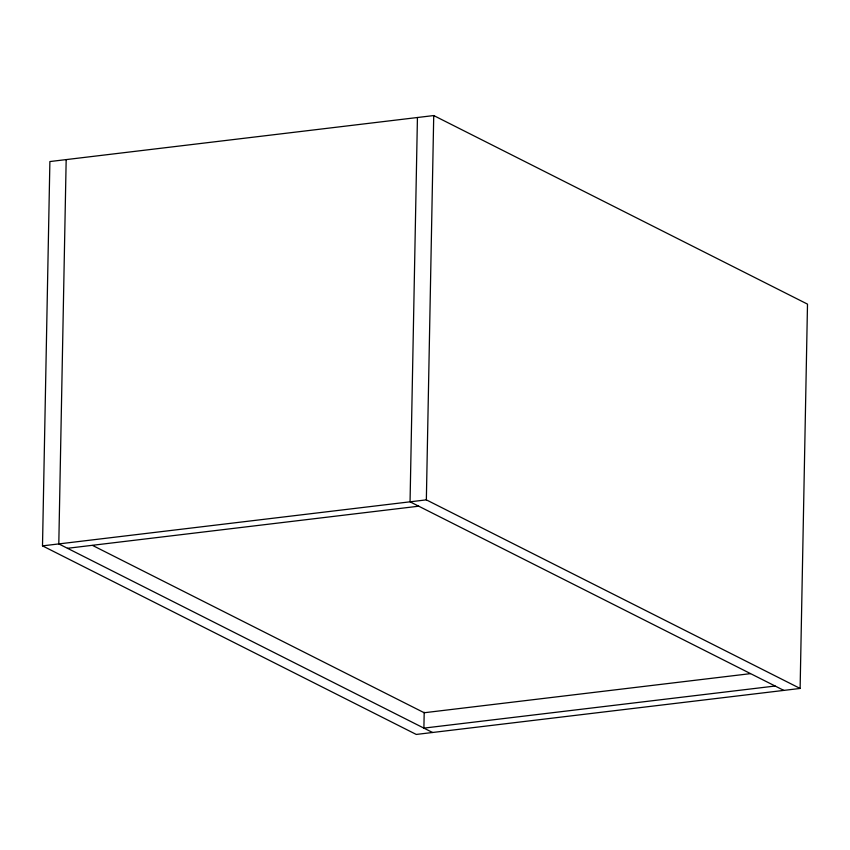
<?xml version="1.0" encoding="UTF-8"?>
<svg xmlns="http://www.w3.org/2000/svg" width="850" height="850" viewBox="0 0 850 850"><rect width="100%" height="100%" fill="white"/><g stroke="black" fill="none" stroke-linecap="round" stroke-linejoin="round"><path stroke-width="1.27" d="M42.5 545.87L49.884 161.553L433.734 115.558L807.5 304.13L800.116 688.447L416.266 734.442L42.5 545.87L426.349 499.864L800.116 688.447M66.172 159.598L58.799 543.915L432.565 732.498M417.435 117.502L410.051 501.819L783.827 690.402M426.349 499.864L433.734 115.558M424.203 712.215L423.895 728.121L775.147 686.024M67.469 548.293L418.721 506.196M750.454 673.646L424.192 712.746L92.629 545.466"/></g></svg>
